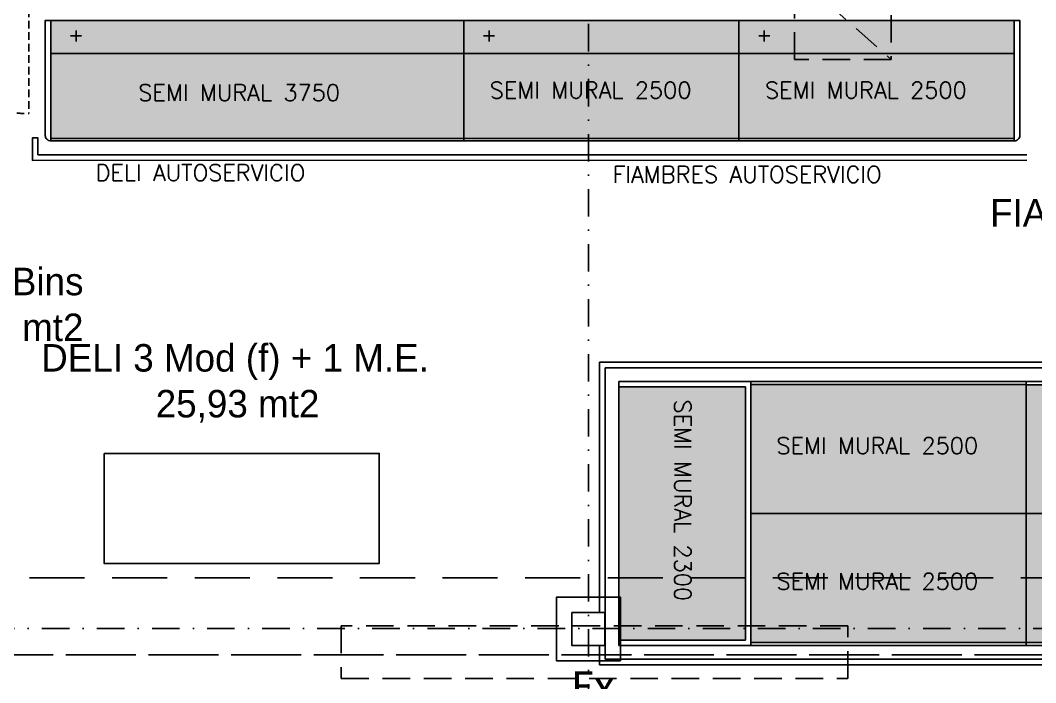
# Model space of a CAD drawing. Header units: millimetres. Extents: x 340 to 1003762, y 22 to 362022.
# Drawn here: x 599061 to 608282, y 282563 to 288585 of the extents above; entities that cross this region are included whole.
import ezdxf
from ezdxf.enums import TextEntityAlignment as Align

# ---------------------------------------------------------------- set-up
doc = ezdxf.new("R2010")
doc.units = ezdxf.units.MM
for name, pattern in [('LSBB_P_002 - PLANTA 1° NIVEL SALA DE VENTAS$0$000_ALTILLO PROPUESTA$0$HIDDEN', [0.375, 0.25, -0.125]), ('LSBB_P_002 - PLANTA 1° NIVEL SALA DE VENTAS$0$DASHDOT2', [0.5, 0.25, -0.125, 0, -0.125]), ('LSBB_P_002 - PLANTA 1° NIVEL SALA DE VENTAS$0$HIDDEN', [0.375, 0.25, -0.125]), ('LSBB_P_002 - PLANTA 1° NIVEL SALA DE VENTAS$0$HIDDEN2', [0.1875, 0.125, -0.0625])]:
    doc.linetypes.add(name, pattern=pattern)
for name, color, linetype in [('A-DEMOLICION SV', 40, 'Continuous'), ('LSBB_P_002 - PLANTA 1° NIVEL SALA DE VENTAS$0$0.15', 2, 'Continuous'), ('LSBB_P_002 - PLANTA 1° NIVEL SALA DE VENTAS$0$1208_Sala de Ventas$0$PROTO_MUEBLES FRIO', 2, 'Continuous'), ('LSBB_P_002 - PLANTA 1° NIVEL SALA DE VENTAS$0$A-LAYOUT', 7, 'Continuous'), ('LSBB_P_002 - PLANTA 1° NIVEL SALA DE VENTAS$0$A-MUEBLES FRIO', 2, 'Continuous'), ('LSBB_P_002 - PLANTA 1° NIVEL SALA DE VENTAS$0$A-SALA DEFENSAS', 9, 'Continuous'), ('LSBB_P_002 - PLANTA 1° NIVEL SALA DE VENTAS$0$A-TEXTO SV', 2, 'LSBB_P_002 - PLANTA 1° NIVEL SALA DE VENTAS$0$DASHDOT2'), ('LSBB_P_002 - PLANTA 1° NIVEL SALA DE VENTAS$0$A-Textos', 2, 'Continuous'), ('LSBB_P_002 - PLANTA 1° NIVEL SALA DE VENTAS$0$CENEFA', 6, 'LSBB_P_002 - PLANTA 1° NIVEL SALA DE VENTAS$0$HIDDEN'), ('LSBB_P_002 - PLANTA 1° NIVEL SALA DE VENTAS$0$EJES', 8, 'LSBB_P_002 - PLANTA 1° NIVEL SALA DE VENTAS$0$DASHDOT2'), ('LSBB_P_002 - PLANTA 1° NIVEL SALA DE VENTAS$0$ESTRUCTURA', 5, 'Continuous'), ('LSBB_P_002 - PLANTA 1° NIVEL SALA DE VENTAS$0$LAYOUT$0$A-SALA-HATCH-FIAMBRES', 30, 'Continuous'), ('LSBB_P_002 - PLANTA 1° NIVEL SALA DE VENTAS$0$N- EXTINTOR O RH', 1, 'Continuous'), ('LSBB_P_002 - PLANTA 1° NIVEL SALA DE VENTAS$0$PROYECCIONES', 6, 'LSBB_P_002 - PLANTA 1° NIVEL SALA DE VENTAS$0$HIDDEN'), ('LSBB_P_002 - PLANTA 1° NIVEL SALA DE VENTAS$0$PUERTAS', 2, 'Continuous'), ('LSBB_P_002 - PLANTA 1° NIVEL SALA DE VENTAS$0$ZOCALOS-HORM', 8, 'Continuous')]:
    doc.layers.add(name, color=color, linetype=linetype)
doc.layers.add('LSBB_P_002 - PLANTA 1° NIVEL SALA DE VENTAS$0$A-SALA-HATCH-DELI', color=7, linetype='Continuous', true_color=0x9d00d1)
doc.styles.add('LSBB_P_002 - PLANTA 1° NIVEL SALA DE VENTAS$0$1208_Sala de Ventas$0$ARQ', font='SIMPLEX.shx')
doc.styles.add('LSBB_P_002 - PLANTA 1° NIVEL SALA DE VENTAS$0$LAYOUT$0$REF-LAYOUT N+0.00 E 03$0$REF-LAYOUT N+0.00 E 02$0$Walmart_CENTURY GOTHIC', font='GOTHIC.TTF')
doc.styles.add('LSBB_P_002 - PLANTA 1° NIVEL SALA DE VENTAS$0$STANDARD', font='txt')
doc.styles.add('LSBB_P_002 - PLANTA 1° NIVEL SALA DE VENTAS$0$YUDICAD_ROMANS', font='romans.shx')

# ---------------------------------------------------------------- blocks, each defined once
blk = doc.blocks.new('LSBB_P_002 - PLANTA 1° NIVEL SALA DE VENTAS$0$PAI doble')
at = {"layer": 'LSBB_P_002 - PLANTA 1° NIVEL SALA DE VENTAS$0$PUERTAS'}
for p, q in [((0, -0.0662), (0, 0.0662)), ((0.1003, 0.0662, 0.0106), (0, 0.0662, 0.0106)), ((0.1003, -0.0662), (0.1003, 0.0662)), ((1.9003, -0.0662), (1.9003, 0.0662)), ((1.9003, 0.0662, 0.0106), (2.0006, 0.0662, 0.0106)), ((2.0006, -0.0662), (2.0006, 0.0662)), ((0.1003, -0.0662), (0, -0.0662)), ((1.9003, -0.0662), (2.0006, -0.0662))]:
    blk.add_line(p, q, dxfattribs=at)
at = {"layer": 'LSBB_P_002 - PLANTA 1° NIVEL SALA DE VENTAS$0$PUERTAS', "color": 8, "linetype": 'LSBB_P_002 - PLANTA 1° NIVEL SALA DE VENTAS$0$HIDDEN2', "ltscale": 0.5}
blk.add_line((0.1003, 0.0662), (1.9003, 0.0662), dxfattribs=at)
at = {"layer": 'LSBB_P_002 - PLANTA 1° NIVEL SALA DE VENTAS$0$PUERTAS', "color": 2, "ltscale": 0.5}
for p, q in [((1.0003, -0.0264), (0.1083, -0.0264)), ((0.1083, -0.0662), (0.1083, -0.0264)), ((1.0003, -0.0662), (0.1083, -0.0662)), ((1.0003, -0.0264), (1.8924, -0.0264)), ((1.0003, -0.0662), (1.0003, -0.0264)), ((1.0003, -0.0662), (1.0003, -0.0264)), ((1.0003, -0.0662), (1.8924, -0.0662)), ((1.8924, -0.0662), (1.8924, -0.0264))]:
    blk.add_line(p, q, dxfattribs=at)
at = {"layer": 'LSBB_P_002 - PLANTA 1° NIVEL SALA DE VENTAS$0$PUERTAS', "color": 4}
for p, q in [((0.233, -0.0192), (0.311, -0.0192)), ((0.233, -0.0192), (0.233, -0.0264)), ((0.233, -0.0734), (0.233, -0.0662)), ((0.233, -0.0734), (0.311, -0.0734)), ((1.7676, -0.0192), (1.6896, -0.0192)), ((1.7676, -0.0734), (1.6896, -0.0734)), ((1.7676, -0.0192), (1.7676, -0.0264)), ((1.7676, -0.0734), (1.7676, -0.0662))]:
    blk.add_line(p, q, dxfattribs=at)
at = {"layer": 'LSBB_P_002 - PLANTA 1° NIVEL SALA DE VENTAS$0$PUERTAS', "color": 8, "linetype": 'LSBB_P_002 - PLANTA 1° NIVEL SALA DE VENTAS$0$HIDDEN2', "ltscale": 0.5}
for points in [[(0.1003, 0.0662), (0.1003, 0.8657)], [(1.9003, 0.0662), (1.9003, 0.8657)], [(0.1003, -0.0662), (0.1003, -0.9184)], [(1.9003, -0.0662), (1.9003, -0.9184)]]:
    blk.add_lwpolyline(points, dxfattribs=at)
for centre, start, end in [((0.1083, -0.0264), 269.48833, 90.51167), ((1.8924, -0.0264), 89.48833, 270.51167)]:
    blk.add_arc(centre, 0.8921, start, end, dxfattribs=at)
at = {"layer": 'LSBB_P_002 - PLANTA 1° NIVEL SALA DE VENTAS$0$PUERTAS', "color": 4}
for centre, radius, start, end in [((0.2234, 1.0847, 0.0106), 1.1073, 274.5376, 286.01661), ((1.0588, -3.6376, 0.0106), 3.6961, 91.93199, 98.24151), ((0.9324, 0.0078, 0.0106), 0.0487, 315.44758, 87.93215), ((1.0682, 0.0078, 0.0106), 0.0487, 92.06785, 224.55242), ((0.987, -1.4252, 0.0106), 1.4838, 76.97102, 86.93124), ((1.8346, 3.0659, 0.0106), 3.0885, 260.43673, 267.30826), ((0.2234, -1.1773, 0.0106), 1.1073, 73.98339, 85.4624), ((0.9324, -0.1004, 0.0106), 0.0487, 272.06785, 44.55242), ((1.0682, -0.1004, 0.0106), 0.0487, 135.44758, 267.93215), ((1.8346, -3.1585, 0.0106), 3.0885, 92.69174, 99.56327), ((1.0588, 3.545, 0.0106), 3.6961, 261.75849, 268.06801), ((0.987, 1.3326, 0.0106), 1.4838, 273.06876, 283.02898)]:
    blk.add_arc(centre, radius, start, end, dxfattribs=at)
blk = doc.blocks.new('LSBB_P_002 - PLANTA 1° NIVEL SALA DE VENTAS$0$1208_Sala de Ventas$0$SEMI MURAL 3750_X_1096')
h = blk.add_hatch(color=256)
h.dxf.hatch_style = 1
h.paths.add_polyline_path([(-3176.65, -4446.75), (-3176.65, -4416.75), (-3551.65, -4416.75), (-3551.65, -4446.75)])
h.paths.add_polyline_path([(-3551.65, -4446.75), (-3551.65, -4524.15), (-3176.65, -4524.15), (-3176.65, -4446.75)])
h.paths.add_polyline_path([(-3476.2, -4498.71), (-3294.69, -4498.71), (-3294.69, -4466.33), (-3476.2, -4466.33)], flags=24)
at = {"layer": 'LSBB_P_002 - PLANTA 1° NIVEL SALA DE VENTAS$0$1208_Sala de Ventas$0$PROTO_MUEBLES FRIO'}
for p, q in [((-3176.65, -4416.75), (-3551.65, -4416.75)), ((-3551.65, -4416.75), (-3551.65, -4524.15)), ((-3551.65, -4416.75), (-3551.65, -4524.15)), ((-3551.65, -4416.75), (-3551.65, -4526.35)), ((-3176.65, -4416.75), (-3176.65, -4526.35)), ((-3176.65, -4416.75), (-3176.65, -4526.35)), ((-3176.65, -4416.75), (-3176.65, -4526.35)), ((-3523.65, -4430.97), (-3533.65, -4430.97)), ((-3528.65, -4425.97), (-3528.65, -4435.97)), ((-3176.65, -4446.75), (-3551.65, -4446.75)), ((-3176.65, -4524.15), (-3551.65, -4524.15)), ((-3176.65, -4526.35), (-3551.65, -4526.35))]:
    blk.add_line(p, q, dxfattribs=at)
at = {"color": 7, "insert": (-3472.17, -4474.99), "char_height": 15, "width": 239.1645, "attachment_point": 1, "style": 'LSBB_P_002 - PLANTA 1° NIVEL SALA DE VENTAS$0$1208_Sala de Ventas$0$ARQ'}
blk.add_mtext('SEMI MURAL 3750', dxfattribs=at)
blk = doc.blocks.new('LSBB_P_002 - PLANTA 1° NIVEL SALA DE VENTAS$0$1208_Sala de Ventas$0$SEMI MURAL 2500_X_1096')
h = blk.add_hatch(color=256)
h.dxf.hatch_style = 1
h.paths.add_polyline_path([(-2882.82, -4443.96), (-2882.82, -4413.96), (-3132.82, -4413.96), (-3132.82, -4443.96)])
h.paths.add_polyline_path([(-3132.82, -4443.96), (-3132.82, -4521.36), (-2882.82, -4521.36), (-2882.82, -4443.96)])
h.paths.add_polyline_path([(-3113.22, -4493.66), (-2931.72, -4493.66), (-2931.72, -4461.27), (-3113.22, -4461.27)], flags=24)
at = {"layer": 'LSBB_P_002 - PLANTA 1° NIVEL SALA DE VENTAS$0$1208_Sala de Ventas$0$PROTO_MUEBLES FRIO'}
for p, q in [((-2882.82, -4413.96), (-3132.82, -4413.96)), ((-3132.82, -4413.96), (-3132.82, -4521.36)), ((-3132.82, -4413.96), (-3132.82, -4521.36)), ((-3132.82, -4413.96), (-3132.82, -4523.56)), ((-2882.82, -4413.96), (-2882.82, -4523.56)), ((-2882.82, -4413.96), (-2882.82, -4523.56)), ((-2882.82, -4413.96), (-2882.82, -4523.56)), ((-3109.82, -4423.18), (-3109.82, -4433.18)), ((-3104.82, -4428.18), (-3114.82, -4428.18)), ((-2882.82, -4443.96), (-3132.82, -4443.96)), ((-2882.82, -4521.36), (-3132.82, -4521.36)), ((-2882.82, -4523.56), (-3132.82, -4523.56))]:
    blk.add_line(p, q, dxfattribs=at)
at = {"color": 7, "insert": (-3109.2, -4469.93), "char_height": 15, "width": 239.1645, "attachment_point": 1, "style": 'LSBB_P_002 - PLANTA 1° NIVEL SALA DE VENTAS$0$1208_Sala de Ventas$0$ARQ'}
blk.add_mtext('SEMI MURAL 2500', dxfattribs=at)
blk = doc.blocks.new('LSBB_P_002 - PLANTA 1° NIVEL SALA DE VENTAS$0$1208_Sala de Ventas$0$SEMI MURAL_ISLA_2500_X_2400')
h = blk.add_hatch(color=256)
h.dxf.hatch_style = 1
h.paths.add_polyline_path([(-3204.52, -5046.56), (-3204.52, -4929.35), (-3454.52, -4929.35), (-3454.52, -5046.56)])
h.paths.add_polyline_path([(-3204.52, -5163.76), (-3204.52, -5046.56), (-3454.52, -5046.56), (-3454.52, -5163.76)])
h.paths.add_polyline_path([(-3435.18, -4996.09), (-3221.26, -4996.09), (-3221.26, -4973.59), (-3435.18, -4973.59)], flags=24)
h.paths.add_polyline_path([(-3435.18, -5119.52), (-3221.26, -5119.52), (-3221.26, -5097.02), (-3435.18, -5097.02)], flags=24)
at = {"layer": 'LSBB_P_002 - PLANTA 1° NIVEL SALA DE VENTAS$0$A-MUEBLES FRIO'}
for p, q in [((-3204.52, -4926.56), (-3454.52, -4926.56)), ((-3454.52, -5046.56), (-3454.52, -4926.56)), ((-3454.52, -4929.35), (-3204.52, -4929.35)), ((-3204.52, -5046.56), (-3204.52, -4926.56)), ((-3204.52, -5046.56), (-3454.52, -5046.56)), ((-3454.52, -5046.56), (-3454.52, -5166.56)), ((-3204.52, -5046.56), (-3454.52, -5046.56)), ((-3204.52, -5046.56), (-3204.52, -5166.56)), ((-3454.52, -5163.76), (-3204.52, -5163.76)), ((-3204.52, -5166.56), (-3454.52, -5166.56))]:
    blk.add_line(p, q, dxfattribs=at)
at = {"layer": 'LSBB_P_002 - PLANTA 1° NIVEL SALA DE VENTAS$0$A-MUEBLES FRIO', "char_height": 15, "style": 'LSBB_P_002 - PLANTA 1° NIVEL SALA DE VENTAS$0$1208_Sala de Ventas$0$ARQ'}
for insert, attachment_point in [((-3431.43, -4992.34), 7), ((-3431.43, -5100.77), 1)]:
    blk.add_mtext('SEMI MURAL 2500', dxfattribs=dict(at, insert=insert, attachment_point=attachment_point))
blk = doc.blocks.new('LSBB_P_002 - PLANTA 1° NIVEL SALA DE VENTAS$0$1208_Sala de Ventas$0$CABECERA_SEMIMURAL_ISLA_2300')
h = blk.add_hatch(color=256)
h.dxf.hatch_style = 1
h.paths.add_polyline_path([(-2390.36, -4890.29), (-2275.36, -4890.29), (-2275.36, -4660.29), (-2390.36, -4660.29)])
h.paths.add_polyline_path([(-2322.2, -4882.64), (-2322.2, -4668.71), (-2344.7, -4668.71), (-2344.7, -4882.64)], flags=24)
at = {"layer": 'LSBB_P_002 - PLANTA 1° NIVEL SALA DE VENTAS$0$A-MUEBLES FRIO'}
for p, q in [((-2395.36, -4655.29), (-2275.36, -4655.29)), ((-2395.36, -4655.29), (-2395.36, -4895.29)), ((-2275.36, -4655.29), (-2275.36, -4895.29)), ((-2390.36, -4890.29), (-2390.36, -4660.29)), ((-2390.36, -4660.29), (-2275.36, -4660.29)), ((-2275.36, -4660.29), (-2390.36, -4660.29)), ((-2275.36, -4895.29), (-2395.36, -4895.29)), ((-2275.36, -4890.29), (-2390.36, -4890.29)), ((-2390.36, -4890.29), (-2275.36, -4890.29))]:
    blk.add_line(p, q, dxfattribs=at)
at = {"layer": 'LSBB_P_002 - PLANTA 1° NIVEL SALA DE VENTAS$0$A-MUEBLES FRIO', "color": 7, "insert": (-2340.95, -4878.89), "char_height": 15, "attachment_point": 1, "rotation": 90, "style": 'LSBB_P_002 - PLANTA 1° NIVEL SALA DE VENTAS$0$1208_Sala de Ventas$0$ARQ'}
blk.add_mtext('SEMI MURAL 2300', dxfattribs=at)
blk = doc.blocks.new('LSBB_P_002 - PLANTA 1° NIVEL SALA DE VENTAS$0$SVLY')
at = {"layer": 'LSBB_P_002 - PLANTA 1° NIVEL SALA DE VENTAS$0$0.15'}
blk.add_lwpolyline([(1023.0403, 298.756), (1025.5403, 298.756), (1025.5403, 297.756), (1023.0403, 297.756)], close=True, dxfattribs=at)
at = {"layer": 'LSBB_P_002 - PLANTA 1° NIVEL SALA DE VENTAS$0$A-MUEBLES FRIO', "linetype": 'Continuous', "elevation": 0.0012, "flags": 128}
for points in [[(1022.5565, 302.693), (1022.5565, 301.597, -0.414214), (1022.5065, 301.647), (1022.5065, 302.693)], [(1031.3065, 302.693), (1031.3065, 301.597, 0.414214), (1031.3565, 301.647), (1031.3565, 302.693)]]:
    blk.add_lwpolyline(points, format="xyb", close=True, dxfattribs=at)
at = {"layer": 'LSBB_P_002 - PLANTA 1° NIVEL SALA DE VENTAS$0$A-SALA DEFENSAS', "color": 1, "linetype": 'Continuous'}
for p, q in [((1027.5402, 299.5851), (1035.2902, 299.5851)), ((1027.5402, 297.3101), (1027.5402, 299.5851)), ((1027.5902, 296.8851), (1027.5902, 299.5351)), ((1027.5902, 299.5351), (1035.2402, 299.5351)), ((1027.5402, 296.8351), (1027.5402, 297.0101)), ((1035.2902, 296.8351), (1027.5402, 296.8351)), ((1035.2402, 296.8851), (1027.5902, 296.8851))]:
    blk.add_line(p, q, dxfattribs=at)
at = {"layer": 'LSBB_P_002 - PLANTA 1° NIVEL SALA DE VENTAS$0$A-SALA DEFENSAS', "color": 1, "linetype": 'Continuous', "flags": 128}
blk.add_lwpolyline([(1031.419, 301.472), (1022.4395, 301.472), (1022.4395, 301.6243), (1022.3895, 301.6243), (1022.3895, 301.4198), (1031.419, 301.4206)], dxfattribs=at)
at = {"layer": 'LSBB_P_002 - PLANTA 1° NIVEL SALA DE VENTAS$0$ESTRUCTURA'}
blk.add_lwpolyline([(1027.2895, 297.3101), (1027.2895, 297.0101), (1027.5895, 297.0101), (1027.5895, 297.3101)], close=True, dxfattribs=at)
at = {"layer": 'LSBB_P_002 - PLANTA 1° NIVEL SALA DE VENTAS$0$A-SALA-HATCH-DELI', "xscale": 0.01, "yscale": 0.01, "zscale": 0.01}
blk.add_blockref('LSBB_P_002 - PLANTA 1° NIVEL SALA DE VENTAS$0$1208_Sala de Ventas$0$SEMI MURAL 3750_X_1096', (1058.073, 346.8605, 0.0012), dxfattribs=at)
at = {"layer": 'LSBB_P_002 - PLANTA 1° NIVEL SALA DE VENTAS$0$LAYOUT$0$A-SALA-HATCH-FIAMBRES', "xscale": 0.01, "yscale": 0.01, "zscale": 0.01}
for name, p in [('LSBB_P_002 - PLANTA 1° NIVEL SALA DE VENTAS$0$1208_Sala de Ventas$0$SEMI MURAL 2500_X_1096', (1057.6347, 346.8326, 0.0012)), ('LSBB_P_002 - PLANTA 1° NIVEL SALA DE VENTAS$0$1208_Sala de Ventas$0$SEMI MURAL 2500_X_1096', (1060.1347, 346.8326, 0.0012)), ('LSBB_P_002 - PLANTA 1° NIVEL SALA DE VENTAS$0$1208_Sala de Ventas$0$SEMI MURAL_ISLA_2500_X_2400', (1063.4604, 348.6757)), ('LSBB_P_002 - PLANTA 1° NIVEL SALA DE VENTAS$0$1208_Sala de Ventas$0$SEMI MURAL_ISLA_2500_X_2400', (1065.9604, 348.6744))]:
    blk.add_blockref(name, p, dxfattribs=at)
at = {"layer": 'LSBB_P_002 - PLANTA 1° NIVEL SALA DE VENTAS$0$LAYOUT$0$A-SALA-HATCH-FIAMBRES', "xscale": 0.01, "yscale": 0.01, "zscale": 0.01, "rotation": 180}
blk.add_blockref('LSBB_P_002 - PLANTA 1° NIVEL SALA DE VENTAS$0$1208_Sala de Ventas$0$CABECERA_SEMIMURAL_ISLA_2300', (1004.9616, 250.4572), dxfattribs=at)
at = {"layer": 'LSBB_P_002 - PLANTA 1° NIVEL SALA DE VENTAS$0$A-TEXTO SV', "char_height": 0.25, "style": 'LSBB_P_002 - PLANTA 1° NIVEL SALA DE VENTAS$0$LAYOUT$0$REF-LAYOUT N+0.00 E 03$0$REF-LAYOUT N+0.00 E 02$0$Walmart_CENTURY GOTHIC'}
for s, insert, width, attachment_point in [('\\pi3.4885;FIAMBRERÍA  24 Mod(f)+ 2 cab.(f)+ 1 M.E.\\P117,09 mt2', (1037.5146, 300.3558), 11.39066, 9), ('PANADERIA 12 Mod + 2cab. +4 Mod(f) +2P (f)+ 11M.E.+4 Bins\\P132,11 mt2', (1022.8537, 299.7308), 16.090768, 9), ('\\pi0.026598;DELI 3 Mod (f) + 1 M.E.\\P\\pi1.0665;25,93 mt2', (1022.4431, 299.7502), 3.711591, 1)]:
    blk.add_mtext(s, dxfattribs=dict(at, insert=insert, width=width, attachment_point=attachment_point))
at = {"layer": 'LSBB_P_002 - PLANTA 1° NIVEL SALA DE VENTAS$0$A-Textos', "linetype": 'LSBB_P_002 - PLANTA 1° NIVEL SALA DE VENTAS$0$HIDDEN2', "style": 'LSBB_P_002 - PLANTA 1° NIVEL SALA DE VENTAS$0$YUDICAD_ROMANS'}
for s, p in [('DELI AUTOSERVICIO', (1023.9155, 301.3077)), ('FIAMBRES AUTOSERVICIO', (1028.8808, 301.2924))]:
    blk.add_text(s, height=0.15, dxfattribs=at).set_placement(p, align=Align.MIDDLE_CENTER)
blk = doc.blocks.new('LSBB_P_002 - PLANTA 1° NIVEL SALA DE VENTAS$0$A$C733336A8')
at = {"layer": 'LSBB_P_002 - PLANTA 1° NIVEL SALA DE VENTAS$0$N- EXTINTOR O RH', "linetype": 'ByBlock'}
h = blk.add_hatch(dxfattribs=at)
h.set_pattern_fill('ANSI36,_I', color=256, scale=0.126, style=2)
h.set_pattern_definition([(45, (8652.443333, -21254.299438), (0.008352698853, 0.03062656246), [0.039375, -0.007875, 0, -0.007875])])
edge = h.paths.add_edge_path()
edge.add_arc((0.1724, 0.12), 0.12, 0, 360)
at = {"layer": 'LSBB_P_002 - PLANTA 1° NIVEL SALA DE VENTAS$0$N- EXTINTOR O RH'}
blk.add_circle((0.1724, 0.12), 0.12, dxfattribs=at)
at = {"layer": 'LSBB_P_002 - PLANTA 1° NIVEL SALA DE VENTAS$0$N- EXTINTOR O RH', "insert": (0.2618, 0.4601), "char_height": 0.27, "width": 6.008867, "attachment_point": 5, "style": 'LSBB_P_002 - PLANTA 1° NIVEL SALA DE VENTAS$0$STANDARD'}
blk.add_mtext('{\\fCalibri|b0|i0|c0|p34;Ex.}', dxfattribs=at)
blk = doc.blocks.new('LSBB_P_002 - PLANTA 1° NIVEL SALA DE VENTAS$0$EXTINTORES EXISTENTES')
at = {"layer": 'LSBB_P_002 - PLANTA 1° NIVEL SALA DE VENTAS$0$N- EXTINTOR O RH', "color": 20}
blk.add_blockref('LSBB_P_002 - PLANTA 1° NIVEL SALA DE VENTAS$0$A$C733336A8', (827.1914, 296.1765), dxfattribs=at)
blk = doc.blocks.new('LSBB_P_002 - PLANTA 1° NIVEL SALA DE VENTAS', base_point=(223.5696, 14.2202))
at = {"layer": 'LSBB_P_002 - PLANTA 1° NIVEL SALA DE VENTAS$0$CENEFA', "color": 7, "ltscale": 2}
for p, q in [((874.6145, 297.6256), (776.1244, 297.6256)), ((874.6145, 297.6256), (799.2495, 297.6256)), ((872.8295, 296.9256), (795.6945, 296.9256)), ((795.6945, 296.9256), (872.8295, 296.9256))]:
    blk.add_line(p, q, dxfattribs=at)
at = {"layer": 'LSBB_P_002 - PLANTA 1° NIVEL SALA DE VENTAS$0$CENEFA', "color": 7}
for p, q in [((825.1948, 297.1896), (825.1948, 296.7096)), ((829.7948, 297.1896), (825.1948, 297.1896)), ((825.1948, 297.1896), (825.1948, 296.7096)), ((829.7948, 297.1896), (825.1948, 297.1896)), ((829.7948, 296.7096), (829.7948, 297.1896)), ((829.7948, 296.7096), (829.7948, 297.1896)), ((825.1948, 296.7096), (829.7948, 296.7096)), ((825.1948, 296.7096), (829.7948, 296.7096))]:
    blk.add_line(p, q, dxfattribs=at)
at = {"layer": 'LSBB_P_002 - PLANTA 1° NIVEL SALA DE VENTAS$0$CENEFA', "color": 7, "ltscale": 2}
blk.add_lwpolyline([(795.6145, 253.3956), (795.6145, 257.7156), (795.8395, 257.7156), (795.8395, 258.1556), (798.4273, 258.1556), (798.4273, 257.9171), (798.5795, 257.9171), (798.5795, 263.4156), (795.6945, 263.4156), (795.6945, 296.9256), (872.8295, 296.9256), (872.8295, 249.1906), (859.1489, 249.1906), (859.1489, 250.068), (855.8019, 250.068), (855.8019, 257.6795), (849.1846, 257.6795), (849.1846, 262.9554), (848.6586, 262.9554), (848.6586, 257.1295), (855.289, 257.1295), (855.289, 253.3956)], close=True, dxfattribs=at)
at = {"layer": 'LSBB_P_002 - PLANTA 1° NIVEL SALA DE VENTAS$0$EJES'}
for p, q in [((827.4395, 330.1656), (827.4395, 242.5191)), ((879.7376, 297.1656), (769.0572, 297.1656))]:
    blk.add_line(p, q, dxfattribs=at)
at = {"layer": 'LSBB_P_002 - PLANTA 1° NIVEL SALA DE VENTAS$0$ESTRUCTURA'}
blk.add_lwpolyline([(827.2895, 297.31), (827.2895, 297.01), (827.5895, 297.01), (827.5895, 297.31)], close=True, dxfattribs=at)
at = {"layer": 'LSBB_P_002 - PLANTA 1° NIVEL SALA DE VENTAS$0$PROYECCIONES', "linetype": 'LSBB_P_002 - PLANTA 1° NIVEL SALA DE VENTAS$0$000_ALTILLO PROPUESTA$0$HIDDEN'}
blk.add_line((829.3098, 303.1161), (830.1898, 302.3361), dxfattribs=at)
blk.add_lwpolyline([(829.3098, 303.1161), (830.1898, 303.1161), (830.1898, 302.3361), (829.3098, 302.3361)], close=True, dxfattribs=at)
at = {"layer": 'LSBB_P_002 - PLANTA 1° NIVEL SALA DE VENTAS$0$ZOCALOS-HORM'}
blk.add_lwpolyline([(827.7295, 296.87), (827.1495, 296.87), (827.1495, 297.45), (827.7295, 297.45)], close=True, dxfattribs=at)
at = {"layer": 'LSBB_P_002 - PLANTA 1° NIVEL SALA DE VENTAS$0$A-LAYOUT', "color": 1}
blk.add_blockref('LSBB_P_002 - PLANTA 1° NIVEL SALA DE VENTAS$0$SVLY', (-200, 0), dxfattribs=at)
at = {"layer": 'LSBB_P_002 - PLANTA 1° NIVEL SALA DE VENTAS$0$N- EXTINTOR O RH'}
blk.add_blockref('LSBB_P_002 - PLANTA 1° NIVEL SALA DE VENTAS$0$EXTINTORES EXISTENTES', (0.08, 0.0032), dxfattribs=at)
at = {"layer": 'LSBB_P_002 - PLANTA 1° NIVEL SALA DE VENTAS$0$PUERTAS', "xscale": 1.111082995531206, "yscale": 1.111082995531206, "zscale": 1.111082995531206}
blk.add_blockref('LSBB_P_002 - PLANTA 1° NIVEL SALA DE VENTAS$0$PAI doble', (820.2466, 302.8661), dxfattribs=at)

msp = doc.modelspace()

# ---------------------------------------------------------------- block references
at = {"layer": 'A-DEMOLICION SV', "xscale": 1000, "yscale": 1000, "zscale": 1000}
msp.add_blockref('LSBB_P_002 - PLANTA 1° NIVEL SALA DE VENTAS', (350.9, 111.5), dxfattribs=at)

doc.saveas('drawing.dxf')
